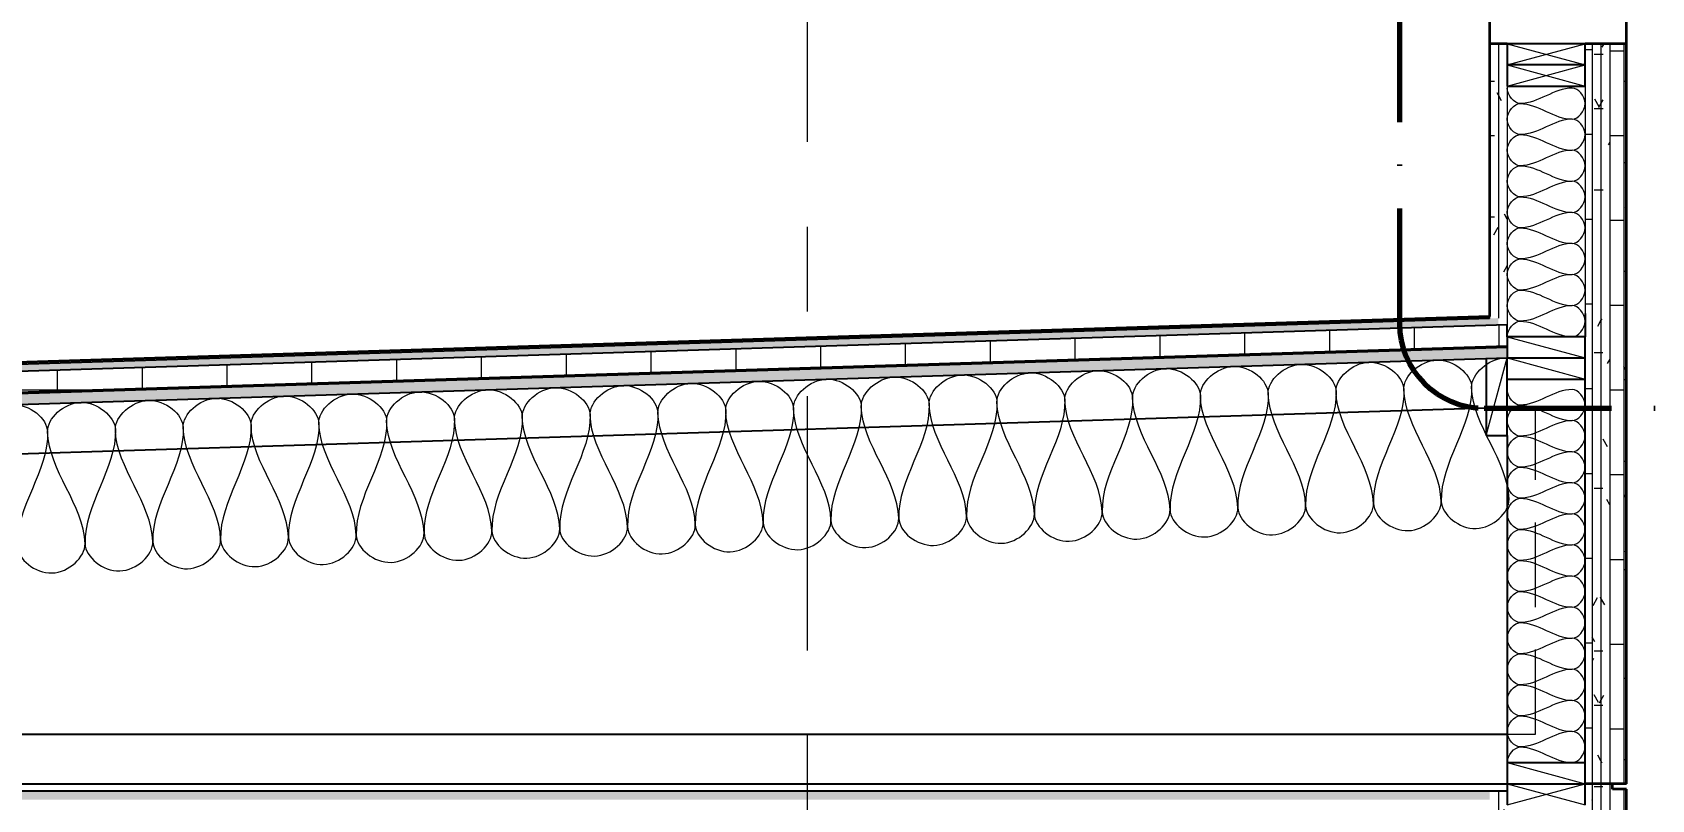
# Model space of a CAD drawing. Header units: inches. Extents: x 6 to 8416, y -388 to 6104.
# Drawn here: x 2899.1 to 3013.6, y 5967.5 to 6021.8 of the extents above; entities that cross this region are included whole.
import ezdxf

# ---------------------------------------------------------------- set-up
doc = ezdxf.new("R2010")
doc.units = ezdxf.units.IN
doc.header["$MEASUREMENT"] = 0
for name, pattern in [('Center 3_8_', [36, 18, -6, 6, -6]), ('Dash Dot 3_16_', [15, 9, -3, 0, -3]), ('Hidden 1_8_', [9, 6, -3])]:
    doc.linetypes.add(name, pattern=pattern)
for name, color, linetype, lineweight in [('A-ANNO-DIMS', 211, 'Continuous', 13), ('A-ANNO-DIMS-48', 211, 'Continuous', 13), ('A-ANNO-SYMB', 150, 'Continuous', 13), ('A-DETL', 90, 'Continuous', 13), ('A-DETL-GENF', 92, 'Continuous', 13), ('A-ROOF', 132, 'Continuous', 18), ('A-ROOF-PATT', 132, 'Continuous', 35), ('A-WALL', 113, 'Continuous', 25), ('A-WALL-PATT', 111, 'Continuous', 35), ('S-GRID', 1, 'Continuous', 13)]:
    doc.layers.add(name, color=color, linetype=linetype, lineweight=lineweight)
doc.styles.add('Open Sans_5', font='OpenSans-Regular.ttf', dxfattribs={"width": 0.88, "height": 4.5})
doc.dimstyles.new('Linear_-_3_32_', dxfattribs={"dimscale": 12, "dimtxt": 4.83561, "dimasz": 0.375, "dimexe": 0.375, "dimexo": 0.25, "dimgap": 0.125, "dimtad": 1, "dimdec": 8, "dimrnd": 0.003906, "dimzin": 3, "dimdsep": 46, "dimlunit": 4, "dimtxsty": 'Open Sans_5', "dimblk1": 'OBLIQUE', "dimblk2": 'OBLIQUE', "dimsah": 1, "dimcen": 0.09, "dimdle": 0.375, "dimadec": 3, "dimazin": 2, "dimtfac": 1, "dimtdec": 4, "dimtix": 1, "dimtmove": 0, "dimatfit": 3, "dimfxl": 1, "dimtvp": 1, "dimtfill": 1, "dimfrac": 2, "dimtolj": 1, "dimtzin": 0, "dimarcsym": 2})
pattern_1 = [(0, (2876.843, 3038.5), (7.68, 1.92), [0.6336, -5.126, 0.6336, -5.126, -30.72]), (0, (2876.843, 3038.5), (7.68, 1.92), [-11.52, 0.6336, -10.886, 0.6336, -5.126, -13.44]), (0, (2876.843, 3038.5), (7.68, 1.92), [-28.8, 0.6336, -3.206, 0.6336, -8.966]), (120, (2879.723, 3039.46), (-5.5027688, 5.6910751), [0.6336, -5.126, 0.6336, -5.126, -30.72]), (120, (2879.723, 3039.46), (-5.5027688, 5.6910751), [-11.52, 0.6336, -10.886, 0.6336, -5.126, -13.44]), (120, (2879.723, 3039.46), (-5.5027688, 5.6910751), [-28.8, 0.6336, -3.206, 0.6336, -8.966]), (240, (2880.683, 3043.3), (-2.1772312, -7.6110751), [0.6336, -5.126, 0.6336, -5.126, -30.72]), (240, (2880.683, 3043.3), (-2.1772312, -7.6110751), [-11.52, 0.6336, -10.886, 0.6336, -5.126, -13.44]), (240, (2880.683, 3043.3), (-2.1772312, -7.6110751), [-28.8, 0.6336, -3.206, 0.6336, -8.966])]
pattern_2 = [(0, (2876.84, 3038.5), (0, 60), [60, 0, 0, 0]), (284.036, (2917.643, 3050.5), (59.99915, -180.000494), [12.369, -235.017]), (284.036, (2915.243, 3050.5), (59.99915, -180.000494), [12.369, -235.017]), (284.036, (2912.843, 3050.5), (59.99915, -180.000494), [12.369, -235.017]), (284.036, (2881.643, 3062.5), (59.99915, -180.000494), [12.369, -235.017]), (284.036, (2879.243, 3062.5), (59.99915, -180.000494), [12.369, -235.017]), (284.036, (2876.843, 3062.5), (59.99915, -180.000494), [12.369, -235.017]), (284.036, (2899.643, 3074.5), (59.99915, -180.000494), [12.369, -235.017]), (284.036, (2897.243, 3074.5), (59.99915, -180.000494), [12.369, -235.017]), (284.036, (2894.843, 3074.5), (59.99915, -180.000494), [12.369, -235.017]), (284.036, (2917.643, 3086.5), (59.99915, -180.000494), [12.369, -235.017]), (284.036, (2915.243, 3086.5), (59.99915, -180.000494), [12.369, -235.017]), (284.036, (2912.843, 3086.5), (59.99915, -180.000494), [12.369, -235.017]), (284.036, (2881.643, 3098.5), (59.99915, -180.000494), [12.369, -235.017]), (284.036, (2879.243, 3098.5), (59.99915, -180.000494), [12.369, -235.017]), (284.036, (2876.843, 3098.5), (59.99915, -180.000494), [12.369, -235.017]), (0, (2876.84, 3044.5), (0, 60), [60, 0, 0, 0]), (0, (2876.84, 3050.5), (0, 60), [60, 0, 0, 0]), (0, (2876.84, 3056.5), (0, 60), [60, 0, 0, 0]), (0, (2876.84, 3062.5), (0, 60), [60, 0, 0, 0]), (0, (2876.84, 3068.5), (0, 60), [60, 0, 0, 0]), (0, (2876.84, 3074.5), (0, 60), [60, 0, 0, 0]), (0, (2876.84, 3080.5), (0, 60), [60, 0, 0, 0]), (0, (2876.84, 3086.5), (0, 60), [60, 0, 0, 0]), (0, (2876.84, 3092.5), (0, 60), [60, 0, 0, 0])]
pattern_3 = [(0, (2876.843, 3038.5), (0, 6), []), (90, (2876.843, 3038.5), (-6, 4e-16), [])]

# ---------------------------------------------------------------- blocks, each defined once
blk = doc.blocks.new('06 Nominal Cut Lumber-Top-AM - 4_ W-20177404-WALL SECTION - GARAGE')
at = {"layer": 'A-DETL-GENF', "lineweight": 25}
for p, q in [((24.44, 5972.12), (-258.07, 5972.12)), ((-258.07, 5968.62), (24.44, 5968.62))]:
    blk.add_line(p, q, dxfattribs=at)
blk = doc.blocks.new('06 Nominal Cut Lumber-Top-AM - 4_ W-20177361-WALL SECTION - GARAGE')
at = {"layer": 'A-DETL-GENF', "lineweight": 25}
blk.add_line((-258.07, 5986.43), (22.94, 5995.22), dxfattribs=at)
blk = doc.blocks.new('06 Nominal Cut Lumber-Section-AM1 - 2x6 Section-V105-WALL SECTION - GARAGE')
at = {"layer": 'A-DETL-GENF', "lineweight": 25}
for p, q in [((24.44, 5968.62), (24.44, 5967.12)), ((29.94, 5967.12), (29.94, 5968.62))]:
    blk.add_line(p, q, dxfattribs=at)
at = {"layer": 'A-DETL-GENF'}
for p, q in [((24.44, 5968.62), (29.94, 5967.12)), ((24.44, 5967.12), (29.94, 5968.62))]:
    blk.add_line(p, q, dxfattribs=at)
blk = doc.blocks.new('06 Nominal Cut Lumber-Blocking-Section-AM1 - 2x6 Blocking-16986166-WALL SECTION - GARAGE')
at = {"layer": 'A-DETL-GENF', "lineweight": 25}
for p, q in [((24.44, 5970.12), (24.44, 5968.62)), ((29.94, 5968.62), (29.94, 5970.12)), ((24.44, 5968.62), (29.94, 5968.62))]:
    blk.add_line(p, q, dxfattribs=at)
at = {"layer": 'A-DETL-GENF'}
blk.add_line((24.44, 5970.12), (29.94, 5968.62), dxfattribs=at)
blk = doc.blocks.new('06 Nominal Cut Lumber-Top-AM - 6_ W-20154921-WALL SECTION - GARAGE')
at = {"layer": 'A-DETL-GENF', "lineweight": 25}
for p, q in [((29.94, 5970.12), (29.94, 5997.26)), ((24.44, 5993.26), (24.44, 5970.12)), ((24.44, 5970.12), (29.94, 5970.12))]:
    blk.add_line(p, q, dxfattribs=at)
blk = doc.blocks.new('06 Nominal Cut Lumber-Blocking-Section-AM1 - 2x6 Blocking-V106-WALL SECTION - GARAGE')
at = {"layer": 'A-DETL-GENF'}
blk.add_line((24.44, 5998.76), (29.94, 5997.26), dxfattribs=at)
at = {"layer": 'A-DETL-GENF', "lineweight": 25}
for p, q in [((29.94, 5997.26), (29.94, 5998.76)), ((24.44, 5997.26), (29.94, 5997.26))]:
    blk.add_line(p, q, dxfattribs=at)
blk = doc.blocks.new('06 Nominal Cut Lumber-Blocking-Section-AM1 - 2x6 Blocking-V107-WALL SECTION - GARAGE')
at = {"layer": 'A-DETL-GENF', "lineweight": 25}
for p, q in [((24.44, 6000.26), (24.44, 5998.76)), ((29.94, 6000.26), (24.44, 6000.26)), ((29.94, 5998.76), (29.94, 6000.26)), ((24.44, 5998.76), (29.94, 5998.76))]:
    blk.add_line(p, q, dxfattribs=at)
at = {"layer": 'A-DETL-GENF'}
blk.add_line((24.44, 6000.26), (29.94, 5998.76), dxfattribs=at)
blk = doc.blocks.new('06 Nominal Cut Lumber-Blocking-Section-AM1 - 2x6 Blocking-V108-WALL SECTION - GARAGE')
at = {"layer": 'A-DETL-GENF'}
blk.add_line((22.94, 5993.26), (24.44, 5998.76), dxfattribs=at)
at = {"layer": 'A-DETL-GENF', "lineweight": 25}
for p, q in [((22.94, 5998.72), (22.94, 5993.26)), ((24.44, 5993.26), (24.44, 5998.76)), ((22.94, 5993.26), (24.44, 5993.26))]:
    blk.add_line(p, q, dxfattribs=at)
blk = doc.blocks.new('06 Plywood-Roof Sheathing-Section-AM - 3_4_-20177304-WALL SECTION - GARAGE')
at = {"layer": 'A-DETL-GENF'}
h = blk.add_hatch(dxfattribs=at)
h.set_pattern_fill('FP_9', color=256, style=0, pattern_type=2)
h.set_pattern_definition([(1.79, (-262.408, 5989.4), (-0.062473, 1.999024), [2, 0, 0, 0]), (1.79, (-262.408, 5989.4), (-0.062473, 1.999024), [-2, 0, 0, 0, 0]), (285.826, (-261.061, 5989.842), (2.1863683, -5.9346992), [0.412, -7.834]), (285.826, (-261.141, 5989.84), (2.1863683, -5.9346992), [0.412, -7.834]), (285.826, (-261.221, 5989.837), (2.1863683, -5.9346992), [0.412, -7.834]), (285.826, (-262.273, 5990.205), (2.1863683, -5.9346992), [0.412, -7.834]), (285.826, (-262.353, 5990.202), (2.1863683, -5.9346992), [0.412, -7.834]), (285.826, (-262.433, 5990.2), (2.1863683, -5.9346992), [0.412, -7.834]), (285.826, (-261.686, 5990.623), (2.1863683, -5.9346992), [0.412, -7.834]), (285.826, (-261.766, 5990.621), (2.1863683, -5.9346992), [0.412, -7.834]), (285.826, (-261.846, 5990.618), (2.1863683, -5.9346992), [0.412, -7.834]), (285.826, (-261.099, 5991.042), (2.1863683, -5.9346992), [0.412, -7.834]), (285.826, (-261.179, 5991.039), (2.1863683, -5.9346992), [0.412, -7.834]), (285.826, (-261.259, 5991.037), (2.1863683, -5.9346992), [0.412, -7.834]), (285.826, (-262.311, 5991.404), (2.1863683, -5.9346992), [0.412, -7.834]), (285.826, (-262.391, 5991.402), (2.1863683, -5.9346992), [0.412, -7.834]), (285.826, (-262.471, 5991.399), (2.1863683, -5.9346992), [0.412, -7.834]), (1.79, (-262.414, 5989.6), (-0.062473, 1.999024), [2, 0, 0, 0]), (1.79, (-262.414, 5989.6), (-0.062473, 1.999024), [-2, 0, 0, 0, 0]), (1.79, (-262.421, 5989.8), (-0.062473, 1.999024), [2, 0, 0, 0]), (1.79, (-262.421, 5989.8), (-0.062473, 1.999024), [-2, 0, 0, 0, 0]), (1.79, (-262.427, 5990), (-0.062473, 1.999024), [2, 0, 0, 0]), (1.79, (-262.427, 5990), (-0.062473, 1.999024), [-2, 0, 0, 0, 0]), (1.79, (-262.433, 5990.2), (-0.062473, 1.999024), [2, 0, 0, 0]), (1.79, (-262.433, 5990.2), (-0.062473, 1.999024), [-2, 0, 0, 0, 0]), (1.79, (-262.439, 5990.399), (-0.062473, 1.999024), [2, 0, 0, 0]), (1.79, (-262.439, 5990.399), (-0.062473, 1.999024), [-2, 0, 0, 0, 0]), (1.79, (-262.446, 5990.599), (-0.062473, 1.999024), [2, 0, 0, 0]), (1.79, (-262.446, 5990.599), (-0.062473, 1.999024), [-2, 0, 0, 0, 0]), (1.79, (-262.452, 5990.799), (-0.062473, 1.999024), [2, 0, 0, 0]), (1.79, (-262.452, 5990.799), (-0.062473, 1.999024), [-2, 0, 0, 0, 0]), (1.79, (-262.458, 5990.999), (-0.062473, 1.999024), [2, 0, 0, 0]), (1.79, (-262.458, 5990.999), (-0.062473, 1.999024), [-2, 0, 0, 0, 0]), (1.79, (-262.464, 5991.199), (-0.062473, 1.999024), [2, 0, 0, 0]), (1.79, (-262.464, 5991.199), (-0.062473, 1.999024), [-2, 0, 0, 0, 0])])
h.paths.add_polyline_path([(-258.07, 5989.94), (24.44, 5998.76), (24.42, 5999.51), (-258.07, 5990.69)])
at = {"layer": 'A-DETL-GENF', "lineweight": 25}
for p, q in [((24.42, 5999.51), (-258.07, 5990.69)), ((24.42, 5999.51), (24.44, 5998.76)), ((-258.07, 5989.94), (24.44, 5998.76))]:
    blk.add_line(p, q, dxfattribs=at)
blk = doc.blocks.new('06 Nominal Cut Lumber-Section-AM1 - 2x6 Section-V109-WALL SECTION - GARAGE')
at = {"layer": 'A-DETL-GENF', "lineweight": 25}
for p, q in [((24.44, 6021), (24.44, 6019.5)), ((29.94, 6021), (24.44, 6021)), ((29.94, 6019.5), (29.94, 6021))]:
    blk.add_line(p, q, dxfattribs=at)
at = {"layer": 'A-DETL-GENF'}
for p, q in [((24.44, 6021), (29.94, 6019.5)), ((24.44, 6019.5), (29.94, 6021))]:
    blk.add_line(p, q, dxfattribs=at)
blk = doc.blocks.new('06 Nominal Cut Lumber-Section-AM1 - 2x6 Section-V96-WALL SECTION - GARAGE')
at = {"layer": 'A-DETL-GENF', "lineweight": 25}
for p, q in [((24.44, 5477.37), (24.44, 5475.87)), ((29.94, 5477.37), (24.44, 5477.37)), ((29.94, 5475.87), (29.94, 5477.37)), ((24.44, 5475.87), (29.94, 5475.87))]:
    blk.add_line(p, q, dxfattribs=at)
at = {"layer": 'A-DETL-GENF'}
for p, q in [((24.44, 5477.37), (29.94, 5475.87)), ((24.44, 5475.87), (29.94, 5477.37))]:
    blk.add_line(p, q, dxfattribs=at)
blk = doc.blocks.new('DIMBLOCK19-WALL SECTION - GARAGE')
at = {"layer": 'A-ANNO-DIMS-48'}
for p, q in [((3071.73, 6025.5), (3071.73, 5992.5)), ((3071.73, 6021), (3014.85, 6021)), ((3071.73, 6021), (3076.23, 6021)), ((3071.73, 5997), (3065.22, 5997)), ((3071.73, 5997), (3076.23, 5997))]:
    blk.add_line(p, q, dxfattribs=at)
at = {"layer": 'A-ANNO-DIMS-48', "lineweight": 50}
for p, q in [((3071.73, 6021), (3069.48, 6023.25)), ((3071.73, 6021), (3073.98, 6018.75)), ((3071.73, 5997), (3069.48, 5999.25)), ((3071.73, 5997), (3073.98, 5994.75))]:
    blk.add_line(p, q, dxfattribs=at)
at = {"layer": 'A-ANNO-DIMS-48', "color": 0, "insert": (3064.18, 6001.96), "char_height": 4.5, "width": 16.8901, "attachment_point": 1, "rotation": 90, "line_spacing_factor": 1.151336, "style": 'Open Sans_5', "bg_fill": 3, "box_fill_scale": 1.25, "bg_fill_color": 256, "bg_fill_true_color": 13158600, "bg_fill_transparency": 0}
blk.add_mtext('2\' - 0"', dxfattribs=at)
blk = doc.blocks.new('_Oblique')
at = {"color": 0, "linetype": 'ByBlock', "lineweight": -2}
blk.add_line((-0.5, -0.5), (0.5, 0.5), dxfattribs=at)

msp = doc.modelspace()

# ---------------------------------------------------------------- hatches: boundary and pattern name
at = {"layer": 'A-ROOF-PATT'}
msp.add_hatch(color=256, dxfattribs=at).paths.add_polyline_path([(2720.90221903, 5992.77104835), (3002.16421903, 6001.56048585), (3002.16421903, 6001.68554687), (2720.90221903, 5992.89182059)])
at = {"layer": 'A-ROOF-PATT', "lineweight": 13}
h = msp.add_hatch(dxfattribs=at)
h.set_pattern_fill('FP_39', color=256, style=0, pattern_type=2)
h.set_pattern_definition(pattern_1)
h.paths.add_polyline_path([(2720.90221903, 5992.27080427), (3002.78921903, 6001.07977302), (3002.78921903, 6001.5800171), (2720.90221903, 5992.77104835), (2720.90221903, 5992.28795943)])
h = msp.add_hatch(dxfattribs=at)
h.set_pattern_fill('FP_36', color=256, style=0, pattern_type=2)
h.set_pattern_definition(pattern_3)
h.paths.add_polyline_path([(2720.90221903, 5990.77007203), (3003.41421903, 5999.59857203), (3003.41421903, 6001.09930427), (2720.90221903, 5992.27080427), (2720.90221903, 5990.82142728)])
h = msp.add_hatch(dxfattribs=at)
h.set_pattern_fill('FP_37', color=256, style=0, pattern_type=2)
h.set_pattern_definition(pattern_2)
h.paths.add_polyline_path([(3003.41421903, 5998.76416051), (3003.41421903, 5999.47351101), (3003.39207345, 5999.47281896), (3003.41061121, 5998.87961079)])
h = msp.add_hatch(dxfattribs=at)
h.set_pattern_fill('FP_39', color=256, style=0, pattern_type=2)
h.set_pattern_definition(pattern_1)
h.paths.add_polyline_path([(2964.04621903, 5967.5), (3002.16421903, 5967.5), (3002.16421903, 5968.125), (2720.90221903, 5968.125), (2720.90221903, 5967.5), (2882.99821903, 5967.5)])
at = {"layer": 'A-WALL-PATT', "lineweight": 13}
h = msp.add_hatch(dxfattribs=at)
h.set_pattern_fill('FP_39', color=256, style=0, pattern_type=2)
h.set_pattern_definition(pattern_1)
h.paths.add_polyline_path([(3002.16421903, 6001.56048585), (3002.78921903, 6001.5800171), (3002.78921903, 6021), (3002.16421903, 6021), (3002.16421903, 6001.68554687)])
h = msp.add_hatch(dxfattribs=at)
h.set_pattern_fill('FP_39', color=256, style=0, pattern_type=2)
h.set_pattern_definition(pattern_1)
h.paths.add_polyline_path([(3002.78921903, 6001.07977302), (3003.41421903, 6001.09930427), (3003.41421903, 6021), (3002.78921903, 6021), (3002.78921903, 6001.5800171)])
h = msp.add_hatch(dxfattribs=at)
h.set_pattern_fill('FP_37', color=256, style=0, pattern_type=2)
h.set_pattern_definition(pattern_2)
h.paths.add_polyline_path([(3009.41421903, 5968.625), (3009.41421903, 6021), (3008.91421903, 6021), (3008.91421903, 5968.625)])
h = msp.add_hatch(dxfattribs=at)
h.set_pattern_fill('FP_39', color=256, style=0, pattern_type=2)
h.set_pattern_definition(pattern_1)
h.paths.add_polyline_path([(3009.41421903, 5968.625), (3010.03921903, 5968.625), (3010.03921903, 6021), (3009.41421903, 6021), (3009.41421903, 5978.867)])
h = msp.add_hatch(dxfattribs=at)
h.set_pattern_fill('FP_39', color=256, style=0, pattern_type=2)
h.set_pattern_definition(pattern_1)
h.paths.add_polyline_path([(3010.03921903, 5968.625), (3010.66421903, 5968.625), (3010.66421903, 6021), (3010.03921903, 6021), (3010.03921903, 5978.867)])
h = msp.add_hatch(dxfattribs=at)
h.set_pattern_fill('FP_36', color=256, style=0, pattern_type=2)
h.set_pattern_definition(pattern_3)
h.paths.add_polyline_path([(3011.66421903, 5968.625), (3011.66421903, 6021), (3010.66421903, 6021), (3010.66421903, 5968.625)])
h = msp.add_hatch(dxfattribs=at)
h.set_pattern_fill('FP_39', color=256, style=0, pattern_type=2)
h.set_pattern_definition(pattern_1)
h.paths.add_polyline_path([(3011.66421903, 5968.625), (3011.85171903, 5968.625), (3011.85171903, 6021), (3011.66421903, 6021), (3011.66421903, 5978.867)])
h = msp.add_hatch(dxfattribs=at)
h.set_pattern_fill('FP_37', color=256, style=0, pattern_type=2)
h.set_pattern_definition(pattern_2)
h.paths.add_polyline_path([(3008.91421903, 5859.5), (3009.41421903, 5859.5), (3009.41421903, 5968.625), (3008.91421903, 5968.625), (3008.91421903, 5861)])
h = msp.add_hatch(dxfattribs=at)
h.set_pattern_fill('FP_39', color=256, style=0, pattern_type=2)
h.set_pattern_definition(pattern_1)
h.paths.add_polyline_path([(3009.41421903, 5859.5), (3010.03921903, 5859.5), (3010.03921903, 5968.625), (3009.41421903, 5968.625), (3009.41421903, 5905.7885)])
h = msp.add_hatch(dxfattribs=at)
h.set_pattern_fill('FP_39', color=256, style=0, pattern_type=2)
h.set_pattern_definition(pattern_1)
h.paths.add_polyline_path([(3010.03921903, 5859.5), (3010.66421903, 5859.5), (3010.66421903, 5968.625), (3010.03921903, 5968.625), (3010.03921903, 5905.7885)])
h = msp.add_hatch(dxfattribs=at)
h.set_pattern_fill('FP_36', color=256, style=0, pattern_type=2)
h.set_pattern_definition(pattern_3)
h.paths.add_polyline_path([(3010.66421903, 5859.5), (3010.85171903, 5859.5), (3010.85171903, 5860.25), (3011.66421903, 5860.25), (3011.66421903, 5968.25), (3010.85171903, 5968.25), (3010.85171903, 5968.625), (3010.66421903, 5968.625), (3010.66421903, 5905.7885)])
h = msp.add_hatch(dxfattribs=at)
h.set_pattern_fill('FP_39', color=256, style=0, pattern_type=2)
h.set_pattern_definition(pattern_1)
h.paths.add_polyline_path([(3002.16421903, 5859.5), (3002.78921903, 5859.5), (3002.78921903, 5968.125), (3002.16421903, 5968.125), (3002.16421903, 5905.7885)])
h = msp.add_hatch(dxfattribs=at)
h.set_pattern_fill('FP_39', color=256, style=0, pattern_type=2)
h.set_pattern_definition(pattern_1)
h.paths.add_polyline_path([(3003.41421903, 5859.5), (3003.41421903, 5968.125), (3002.78921903, 5968.125), (3002.78921903, 5859.5)])
h = msp.add_hatch(dxfattribs=at)
h.set_pattern_fill('FP_39', color=256, style=0, pattern_type=2)
h.set_pattern_definition(pattern_1)
h.paths.add_polyline_path([(3011.85171903, 5860.25), (3011.85171903, 5968.25), (3011.66421903, 5968.25), (3011.66421903, 5860.25)])

# ---------------------------------------------------------------- linework, layer by layer
at = {"layer": 'A-ANNO-SYMB', "linetype": 'Dash Dot 3_16_', "lineweight": 70}
for p, q in [((2995.77678615, 6024.44665409), (2995.77678615, 6001.20662476)), ((3001.77678615, 5995.20662476), (3015.6132922, 5995.20662476))]:
    msp.add_line(p, q, dxfattribs=at)
msp.add_arc((3001.77678615, 6001.20662476), 6, 180, 270, dxfattribs=at)
at = {"layer": 'A-DETL', "linetype": 'Hidden 1_8_'}
for p, q in [((3001.79876551, 5995.21196902), (3005.41421903, 5995.32495195)), ((3005.41421903, 5972.125), (3005.41421903, 5995.32495195)), ((3003.41421903, 5972.125), (3005.41421903, 5972.125))]:
    msp.add_line(p, q, dxfattribs=at)
at = {"layer": 'A-DETL'}
for points in [[(3004.3308857, 6016.76416051), (3003.89876488, 6016.76416051), (3003.41421903, 6017.34561554), (3003.41421903, 6017.86416051)], [(3007.99755236, 6017.86416051), (3006.73771453, 6017.86416051), (3005.59072353, 6016.76416051), (3004.3308857, 6016.76416051)], [(3007.99755236, 6015.66416051), (3008.42967317, 6015.66416051), (3009.39876488, 6016.76416051), (3008.42967317, 6017.86416051), (3007.99755236, 6017.86416051)], [(3004.3308857, 6014.56416051), (3003.89876488, 6014.56416051), (3002.92967317, 6015.66416051), (3003.89876488, 6016.76416051), (3004.3308857, 6016.76416051)], [(3004.3308857, 6016.76416051), (3005.59072353, 6016.76416051), (3006.73771453, 6015.66416051), (3007.99755236, 6015.66416051)], [(3007.99755236, 6015.66416051), (3006.73771453, 6015.66416051), (3005.59072353, 6014.56416051), (3004.3308857, 6014.56416051)], [(3007.99755236, 6013.46416051), (3008.42967317, 6013.46416051), (3009.39876488, 6014.56416051), (3008.42967317, 6015.66416051), (3007.99755236, 6015.66416051)], [(3004.3308857, 6012.36416051), (3003.89876488, 6012.36416051), (3002.92967317, 6013.46416051), (3003.89876488, 6014.56416051), (3004.3308857, 6014.56416051)], [(3004.3308857, 6014.56416051), (3005.59072353, 6014.56416051), (3006.73771453, 6013.46416051), (3007.99755236, 6013.46416051)], [(3007.99755236, 6013.46416051), (3006.73771453, 6013.46416051), (3005.59072353, 6012.36416051), (3004.3308857, 6012.36416051)], [(3007.99755236, 6011.26416051), (3008.42967317, 6011.26416051), (3009.39876488, 6012.36416051), (3008.42967317, 6013.46416051), (3007.99755236, 6013.46416051)], [(3004.3308857, 6010.16416051), (3003.89876488, 6010.16416051), (3002.92967317, 6011.26416051), (3003.89876488, 6012.36416051), (3004.3308857, 6012.36416051)], [(3004.3308857, 6012.36416051), (3005.59072353, 6012.36416051), (3006.73771453, 6011.26416051), (3007.99755236, 6011.26416051)], [(3007.99755236, 6011.26416051), (3006.73771453, 6011.26416051), (3005.59072353, 6010.16416051), (3004.3308857, 6010.16416051)], [(3007.99755236, 6009.06416051), (3008.42967317, 6009.06416051), (3009.39876488, 6010.16416051), (3008.42967317, 6011.26416051), (3007.99755236, 6011.26416051)], [(3004.3308857, 6007.96416051), (3003.89876488, 6007.96416051), (3002.92967317, 6009.06416051), (3003.89876488, 6010.16416051), (3004.3308857, 6010.16416051)], [(3004.3308857, 6010.16416051), (3005.59072353, 6010.16416051), (3006.73771453, 6009.06416051), (3007.99755236, 6009.06416051)], [(3007.99755236, 6009.06416051), (3006.73771453, 6009.06416051), (3005.59072353, 6007.96416051), (3004.3308857, 6007.96416051)], [(3007.99755236, 6006.86416051), (3008.42967317, 6006.86416051), (3009.39876488, 6007.96416051), (3008.42967317, 6009.06416051), (3007.99755236, 6009.06416051)], [(3004.3308857, 6005.76416051), (3003.89876488, 6005.76416051), (3002.92967317, 6006.86416051), (3003.89876488, 6007.96416051), (3004.3308857, 6007.96416051)], [(3004.3308857, 6007.96416051), (3005.59072353, 6007.96416051), (3006.73771453, 6006.86416051), (3007.99755236, 6006.86416051)], [(3007.99755236, 6006.86416051), (3006.73771453, 6006.86416051), (3005.59072353, 6005.76416051), (3004.3308857, 6005.76416051)], [(3007.99755236, 6004.66416051), (3008.42967317, 6004.66416051), (3009.39876488, 6005.76416051), (3008.42967317, 6006.86416051), (3007.99755236, 6006.86416051)], [(3004.3308857, 6003.56416051), (3003.89876488, 6003.56416051), (3002.92967317, 6004.66416051), (3003.89876488, 6005.76416051), (3004.3308857, 6005.76416051)], [(3004.3308857, 6005.76416051), (3005.59072353, 6005.76416051), (3006.73771453, 6004.66416051), (3007.99755236, 6004.66416051)], [(3007.99755236, 6004.66416051), (3006.73771453, 6004.66416051), (3005.59072353, 6003.56416051), (3004.3308857, 6003.56416051)], [(3007.99755236, 6002.46416051), (3008.42967317, 6002.46416051), (3009.39876488, 6003.56416051), (3008.42967317, 6004.66416051), (3007.99755236, 6004.66416051)], [(3004.3308857, 6001.36416051), (3003.89876488, 6001.36416051), (3002.92967317, 6002.46416051), (3003.89876488, 6003.56416051), (3004.3308857, 6003.56416051)], [(3004.3308857, 6003.56416051), (3005.59072353, 6003.56416051), (3006.73771453, 6002.46416051), (3007.99755236, 6002.46416051)], [(3007.99755236, 6002.46416051), (3006.73771453, 6002.46416051), (3005.59072353, 6001.36416051), (3004.3308857, 6001.36416051)], [(3007.99755236, 6000.26416051), (3008.42967317, 6000.26416051), (3009.39876488, 6001.36416051), (3008.42967317, 6002.46416051), (3007.99755236, 6002.46416051)], [(3003.41421903, 6000.26416051), (3003.41421903, 6000.78270549), (3003.89876488, 6001.36416051), (3004.3308857, 6001.36416051)], [(3004.3308857, 6001.36416051), (3005.59072353, 6001.36416051), (3006.73771453, 6000.26416051), (3007.99755236, 6000.26416051)], [(2986.49747714, 5996.23453601), (2986.46802873, 5997.17688503), (2988.80081552, 5999.36519869), (2991.2656867, 5997.32681184), (2991.29513511, 5996.38446282)], [(2991.29513511, 5996.38446282), (2991.2656867, 5997.32681184), (2993.59847349, 5999.5151255), (2996.06334466, 5997.47673865), (2996.09279307, 5996.53438963)], [(2996.09279307, 5996.53438963), (2996.06334466, 5997.47673865), (2998.39613145, 5999.66505232), (3000.86100263, 5997.62666546), (3000.89045104, 5996.68431644)], [(3000.89045104, 5996.68431644), (3000.86100263, 5997.62666546), (3002.09599169, 5998.72296591), (3003.22681051, 5998.758304)], [(2948.11621342, 5995.03512151), (2948.08676501, 5995.97747054), (2950.4195518, 5998.1657842), (2952.88442298, 5996.12739735), (2952.91387138, 5995.18504833)], [(2952.91387138, 5995.18504833), (2952.88442298, 5996.12739735), (2955.21720976, 5998.31571101), (2957.68208094, 5996.27732416), (2957.71152935, 5995.33497514)], [(2957.71152935, 5995.33497514), (2957.68208094, 5996.27732416), (2960.01486773, 5998.46563782), (2962.47973891, 5996.42725097), (2962.50918731, 5995.48490195)], [(2962.50918731, 5995.48490195), (2962.47973891, 5996.42725097), (2964.81252569, 5998.61556464), (2967.27739687, 5996.57717778), (2967.30684528, 5995.63482876)], [(2967.30684528, 5995.63482876), (2967.27739687, 5996.57717778), (2969.61018366, 5998.76549145), (2972.07505484, 5996.72710459), (2972.10450325, 5995.78475557)], [(2972.10450325, 5995.78475557), (2972.07505484, 5996.72710459), (2974.40784163, 5998.91541826), (2976.8727128, 5996.87703141), (2976.90216121, 5995.93468238)], [(2976.90216121, 5995.93468238), (2976.8727128, 5996.87703141), (2979.20549959, 5999.06534507), (2981.67037077, 5997.02695822), (2981.69981918, 5996.08460919)], [(2981.69981918, 5996.08460919), (2981.67037077, 5997.02695822), (2984.00315756, 5999.21527188), (2986.46802873, 5997.17688503), (2986.49747714, 5996.23453601)], [(2914.53260766, 5993.98563383), (2914.50315926, 5994.92798286), (2916.83594604, 5997.11629652), (2919.30081722, 5995.07790967), (2919.33026563, 5994.13556065)], [(2919.33026563, 5994.13556065), (2919.30081722, 5995.07790967), (2921.63360401, 5997.26622333), (2924.09847519, 5995.22783648), (2924.12792359, 5994.28548746)], [(2924.12792359, 5994.28548746), (2924.09847519, 5995.22783648), (2926.43126197, 5997.41615014), (2928.89613315, 5995.37776329), (2928.92558156, 5994.43541427)], [(2928.92558156, 5994.43541427), (2928.89613315, 5995.37776329), (2931.22891994, 5997.56607696), (2933.69379112, 5995.5276901), (2933.72323952, 5994.58534108)], [(2933.72323952, 5994.58534108), (2933.69379112, 5995.5276901), (2936.0265779, 5997.71600377), (2938.49144908, 5995.67761691), (2938.52089749, 5994.73526789)], [(2938.52089749, 5994.73526789), (2938.49144908, 5995.67761691), (2940.82423587, 5997.86593058), (2943.28910705, 5995.82754373), (2943.31855545, 5994.8851947)], [(2943.31855545, 5994.8851947), (2943.28910705, 5995.82754373), (2945.62189383, 5998.01585739), (2948.08676501, 5995.97747054), (2948.11621342, 5995.03512151)], [(2981.69981918, 5996.08460919), (2981.7856753, 5993.33721328), (2979.46501209, 5990.76094509), (2979.55086821, 5988.01354918)], [(2984.34852618, 5988.16347599), (2984.26267005, 5990.9108719), (2981.7856753, 5993.33721328), (2981.69981918, 5996.08460919)], [(2986.49747714, 5996.23453601), (2986.58333326, 5993.4871401), (2984.26267005, 5990.9108719), (2984.34852618, 5988.16347599)], [(2989.14618414, 5988.3134028), (2989.06032802, 5991.06079871), (2986.58333326, 5993.4871401), (2986.49747714, 5996.23453601)], [(2991.29513511, 5996.38446282), (2991.38099123, 5993.63706691), (2989.06032802, 5991.06079871), (2989.14618414, 5988.3134028)], [(2993.94384211, 5988.46332961), (2993.85798599, 5991.21072552), (2991.38099123, 5993.63706691), (2991.29513511, 5996.38446282)], [(2996.09279307, 5996.53438963), (2996.17864919, 5993.78699372), (2993.85798599, 5991.21072552), (2993.94384211, 5988.46332961)], [(2998.74150007, 5988.61325643), (2998.65564395, 5991.36065233), (2996.17864919, 5993.78699372), (2996.09279307, 5996.53438963)], [(3000.89045104, 5996.68431644), (3000.97630716, 5993.93692053), (2998.65564395, 5991.36065233), (2998.74150007, 5988.61325643)], [(3003.53915804, 5988.76318324), (3003.45330192, 5991.51057915), (3000.97630716, 5993.93692053), (3000.89045104, 5996.68431644)], [(3004.3308857, 5995.425), (3003.89876488, 5995.425), (3003.41421903, 5996.00645503), (3003.41421903, 5996.525)], [(3007.99755236, 5996.525), (3006.73771453, 5996.525), (3005.59072353, 5995.425), (3004.3308857, 5995.425)], [(3007.99755236, 5994.325), (3008.42967317, 5994.325), (3009.39876488, 5995.425), (3008.42967317, 5996.525), (3007.99755236, 5996.525)], [(2895.3419758, 5993.38592659), (2895.31252739, 5994.32827561), (2897.64531418, 5996.51658928), (2900.11018536, 5994.47820242), (2900.13963377, 5993.5358534)], [(2900.13963377, 5993.5358534), (2900.11018536, 5994.47820242), (2902.44297215, 5996.66651609), (2904.90784333, 5994.62812923), (2904.93729173, 5993.68578021)], [(2904.93729173, 5993.68578021), (2904.90784333, 5994.62812923), (2907.24063011, 5996.8164429), (2909.70550129, 5994.77805605), (2909.7349497, 5993.83570702)], [(2909.7349497, 5993.83570702), (2909.70550129, 5994.77805605), (2912.03828808, 5996.96636971), (2914.50315926, 5994.92798286), (2914.53260766, 5993.98563383)], [(2943.31855545, 5994.8851947), (2943.40441158, 5992.13779879), (2941.08374837, 5989.5615306), (2941.16960449, 5986.81413469)], [(2945.96726246, 5986.9640615), (2945.88140633, 5989.71145741), (2943.40441158, 5992.13779879), (2943.31855545, 5994.8851947)], [(2948.11621342, 5995.03512151), (2948.20206954, 5992.28772561), (2945.88140633, 5989.71145741), (2945.96726246, 5986.9640615)], [(2950.76492042, 5987.11398831), (2950.6790643, 5989.86138422), (2948.20206954, 5992.28772561), (2948.11621342, 5995.03512151)], [(2952.91387138, 5995.18504833), (2952.99972751, 5992.43765242), (2950.6790643, 5989.86138422), (2950.76492042, 5987.11398831)], [(2955.56257839, 5987.26391512), (2955.47672226, 5990.01131103), (2952.99972751, 5992.43765242), (2952.91387138, 5995.18504833)], [(2957.71152935, 5995.33497514), (2957.79738547, 5992.58757923), (2955.47672226, 5990.01131103), (2955.56257839, 5987.26391512)], [(2960.36023635, 5987.41384193), (2960.27438023, 5990.16123784), (2957.79738547, 5992.58757923), (2957.71152935, 5995.33497514)], [(2962.50918731, 5995.48490195), (2962.59504344, 5992.73750604), (2960.27438023, 5990.16123784), (2960.36023635, 5987.41384193)], [(2965.15789432, 5987.56376875), (2965.07203819, 5990.31116465), (2962.59504344, 5992.73750604), (2962.50918731, 5995.48490195)], [(2967.30684528, 5995.63482876), (2967.3927014, 5992.88743285), (2965.07203819, 5990.31116465), (2965.15789432, 5987.56376875)], [(2969.95555228, 5987.71369556), (2969.86969616, 5990.46109147), (2967.3927014, 5992.88743285), (2967.30684528, 5995.63482876)], [(2972.10450325, 5995.78475557), (2972.19035937, 5993.03735966), (2969.86969616, 5990.46109147), (2969.95555228, 5987.71369556)], [(2974.75321025, 5987.86362237), (2974.66735412, 5990.61101828), (2972.19035937, 5993.03735966), (2972.10450325, 5995.78475557)], [(2976.90216121, 5995.93468238), (2976.98801733, 5993.18728647), (2974.66735412, 5990.61101828), (2974.75321025, 5987.86362237)], [(2979.55086821, 5988.01354918), (2979.46501209, 5990.76094509), (2976.98801733, 5993.18728647), (2976.90216121, 5995.93468238)], [(3004.3308857, 5993.225), (3003.89876488, 5993.225), (3002.92967317, 5994.325), (3003.89876488, 5995.425), (3004.3308857, 5995.425)], [(3004.3308857, 5995.425), (3005.59072353, 5995.425), (3006.73771453, 5994.325), (3007.99755236, 5994.325)], [(2909.7349497, 5993.83570702), (2909.82080582, 5991.08831111), (2907.50014261, 5988.51204292), (2907.58599873, 5985.76464701)], [(2912.3836567, 5985.91457382), (2912.29780058, 5988.66196973), (2909.82080582, 5991.08831111), (2909.7349497, 5993.83570702)], [(2914.53260766, 5993.98563383), (2914.61846378, 5991.23823793), (2912.29780058, 5988.66196973), (2912.3836567, 5985.91457382)], [(2917.18131466, 5986.06450063), (2917.09545854, 5988.81189654), (2914.61846378, 5991.23823793), (2914.53260766, 5993.98563383)], [(2919.33026563, 5994.13556065), (2919.41612175, 5991.38816474), (2917.09545854, 5988.81189654), (2917.18131466, 5986.06450063)], [(2921.97897263, 5986.21442744), (2921.89311651, 5988.96182335), (2919.41612175, 5991.38816474), (2919.33026563, 5994.13556065)], [(2924.12792359, 5994.28548746), (2924.21377972, 5991.53809155), (2921.89311651, 5988.96182335), (2921.97897263, 5986.21442744)], [(2926.77663059, 5986.36435425), (2926.69077447, 5989.11175016), (2924.21377972, 5991.53809155), (2924.12792359, 5994.28548746)], [(2928.92558156, 5994.43541427), (2929.01143768, 5991.68801836), (2926.69077447, 5989.11175016), (2926.77663059, 5986.36435425)], [(2931.57428856, 5986.51428107), (2931.48843244, 5989.26167697), (2929.01143768, 5991.68801836), (2928.92558156, 5994.43541427)], [(2933.72323952, 5994.58534108), (2933.80909565, 5991.83794517), (2931.48843244, 5989.26167697), (2931.57428856, 5986.51428107)], [(2936.37194652, 5986.66420788), (2936.2860904, 5989.41160379), (2933.80909565, 5991.83794517), (2933.72323952, 5994.58534108)], [(2938.52089749, 5994.73526789), (2938.60675361, 5991.98787198), (2936.2860904, 5989.41160379), (2936.37194652, 5986.66420788)], [(2941.16960449, 5986.81413469), (2941.08374837, 5989.5615306), (2938.60675361, 5991.98787198), (2938.52089749, 5994.73526789)], [(3007.99755236, 5994.325), (3006.73771453, 5994.325), (3005.59072353, 5993.225), (3004.3308857, 5993.225)], [(3007.99755236, 5992.125), (3008.42967317, 5992.125), (3009.39876488, 5993.225), (3008.42967317, 5994.325), (3007.99755236, 5994.325)], [(2900.13963377, 5993.5358534), (2900.22548989, 5990.78845749), (2897.90482668, 5988.21218929), (2897.9906828, 5985.46479339)], [(2902.78834077, 5985.6147202), (2902.70248465, 5988.36211611), (2900.22548989, 5990.78845749), (2900.13963377, 5993.5358534)], [(2904.93729173, 5993.68578021), (2905.02314785, 5990.9383843), (2902.70248465, 5988.36211611), (2902.78834077, 5985.6147202)], [(2907.58599873, 5985.76464701), (2907.50014261, 5988.51204292), (2905.02314785, 5990.9383843), (2904.93729173, 5993.68578021)], [(3004.3308857, 5991.025), (3003.89876488, 5991.025), (3002.92967317, 5992.125), (3003.89876488, 5993.225), (3004.3308857, 5993.225)], [(3004.3308857, 5993.225), (3005.59072353, 5993.225), (3006.73771453, 5992.125), (3007.99755236, 5992.125)], [(3007.99755236, 5992.125), (3006.73771453, 5992.125), (3005.59072353, 5991.025), (3004.3308857, 5991.025)], [(3007.99755236, 5989.925), (3008.42967317, 5989.925), (3009.39876488, 5991.025), (3008.42967317, 5992.125), (3007.99755236, 5992.125)], [(3004.3308857, 5988.825), (3003.89876488, 5988.825), (3002.92967317, 5989.925), (3003.89876488, 5991.025), (3004.3308857, 5991.025)], [(3004.3308857, 5991.025), (3005.59072353, 5991.025), (3006.73771453, 5989.925), (3007.99755236, 5989.925)], [(3007.99755236, 5989.925), (3006.73771453, 5989.925), (3005.59072353, 5988.825), (3004.3308857, 5988.825)], [(3007.99755236, 5987.725), (3008.42967317, 5987.725), (3009.39876488, 5988.825), (3008.42967317, 5989.925), (3007.99755236, 5989.925)], [(2974.75321025, 5987.86362237), (2974.78265865, 5986.92127335), (2977.24752983, 5984.88288649), (2979.58031662, 5987.07120016), (2979.55086821, 5988.01354918)], [(2979.55086821, 5988.01354918), (2979.58031662, 5987.07120016), (2982.0451878, 5985.0328133), (2984.37797458, 5987.22112697), (2984.34852618, 5988.16347599)], [(2984.34852618, 5988.16347599), (2984.37797458, 5987.22112697), (2986.84284576, 5985.18274011), (2989.17563255, 5987.37105378), (2989.14618414, 5988.3134028)], [(2989.14618414, 5988.3134028), (2989.17563255, 5987.37105378), (2991.64050373, 5985.33266693), (2993.97329051, 5987.52098059), (2993.94384211, 5988.46332961)], [(2993.94384211, 5988.46332961), (2993.97329051, 5987.52098059), (2996.43816169, 5985.48259374), (2998.77094848, 5987.6709074), (2998.74150007, 5988.61325643)], [(2998.74150007, 5988.61325643), (2998.77094848, 5987.6709074), (3001.23581966, 5985.63252055), (3003.56860644, 5987.82083421), (3003.53915804, 5988.76318324)], [(3004.3308857, 5986.625), (3003.89876488, 5986.625), (3002.92967317, 5987.725), (3003.89876488, 5988.825), (3004.3308857, 5988.825)], [(3004.3308857, 5988.825), (3005.59072353, 5988.825), (3006.73771453, 5987.725), (3007.99755236, 5987.725)], [(2941.16960449, 5986.81413469), (2941.1990529, 5985.87178567), (2943.66392408, 5983.83339881), (2945.99671086, 5986.02171248), (2945.96726246, 5986.9640615)], [(2945.96726246, 5986.9640615), (2945.99671086, 5986.02171248), (2948.46158204, 5983.98332562), (2950.79436883, 5986.17163929), (2950.76492042, 5987.11398831)], [(2950.76492042, 5987.11398831), (2950.79436883, 5986.17163929), (2953.25924001, 5984.13325244), (2955.59202679, 5986.3215661), (2955.56257839, 5987.26391512)], [(2955.56257839, 5987.26391512), (2955.59202679, 5986.3215661), (2958.05689797, 5984.28317925), (2960.38968476, 5986.47149291), (2960.36023635, 5987.41384193)], [(2960.36023635, 5987.41384193), (2960.38968476, 5986.47149291), (2962.85455594, 5984.43310606), (2965.18734272, 5986.62141972), (2965.15789432, 5987.56376875)], [(2965.15789432, 5987.56376875), (2965.18734272, 5986.62141972), (2967.6522139, 5984.58303287), (2969.98500069, 5986.77134653), (2969.95555228, 5987.71369556)], [(2969.95555228, 5987.71369556), (2969.98500069, 5986.77134653), (2972.44987187, 5984.73295968), (2974.78265865, 5986.92127335), (2974.75321025, 5987.86362237)], [(3007.99755236, 5987.725), (3006.73771453, 5987.725), (3005.59072353, 5986.625), (3004.3308857, 5986.625)], [(3007.99755236, 5985.525), (3008.42967317, 5985.525), (3009.39876488, 5986.625), (3008.42967317, 5987.725), (3007.99755236, 5987.725)], [(2902.78834077, 5985.6147202), (2902.81778918, 5984.67237117), (2905.28266035, 5982.63398432), (2907.61544714, 5984.82229799), (2907.58599873, 5985.76464701)], [(2907.58599873, 5985.76464701), (2907.61544714, 5984.82229799), (2910.08031832, 5982.78391113), (2912.41310511, 5984.9722248), (2912.3836567, 5985.91457382)], [(2912.3836567, 5985.91457382), (2912.41310511, 5984.9722248), (2914.87797628, 5982.93383794), (2917.21076307, 5985.12215161), (2917.18131466, 5986.06450063)], [(2917.18131466, 5986.06450063), (2917.21076307, 5985.12215161), (2919.67563425, 5983.08376476), (2922.00842104, 5985.27207842), (2921.97897263, 5986.21442744)], [(2921.97897263, 5986.21442744), (2922.00842104, 5985.27207842), (2924.47329221, 5983.23369157), (2926.806079, 5985.42200523), (2926.77663059, 5986.36435425)], [(2926.77663059, 5986.36435425), (2926.806079, 5985.42200523), (2929.27095018, 5983.38361838), (2931.60373697, 5985.57193204), (2931.57428856, 5986.51428107)], [(2931.57428856, 5986.51428107), (2931.60373697, 5985.57193204), (2934.06860814, 5983.53354519), (2936.40139493, 5985.72185885), (2936.37194652, 5986.66420788)], [(2936.37194652, 5986.66420788), (2936.40139493, 5985.72185885), (2938.86626611, 5983.683472), (2941.1990529, 5985.87178567), (2941.16960449, 5986.81413469)], [(3004.3308857, 5984.425), (3003.89876488, 5984.425), (3002.92967317, 5985.525), (3003.89876488, 5986.625), (3004.3308857, 5986.625)], [(3004.3308857, 5986.625), (3005.59072353, 5986.625), (3006.73771453, 5985.525), (3007.99755236, 5985.525)], [(2897.9906828, 5985.46479339), (2898.02013121, 5984.52244436), (2900.48500239, 5982.48405751), (2902.81778918, 5984.67237117), (2902.78834077, 5985.6147202)], [(3007.99755236, 5985.525), (3006.73771453, 5985.525), (3005.59072353, 5984.425), (3004.3308857, 5984.425)], [(3007.99755236, 5983.325), (3008.42967317, 5983.325), (3009.39876488, 5984.425), (3008.42967317, 5985.525), (3007.99755236, 5985.525)], [(3004.3308857, 5982.225), (3003.89876488, 5982.225), (3002.92967317, 5983.325), (3003.89876488, 5984.425), (3004.3308857, 5984.425)], [(3004.3308857, 5984.425), (3005.59072353, 5984.425), (3006.73771453, 5983.325), (3007.99755236, 5983.325)], [(3007.99755236, 5983.325), (3006.73771453, 5983.325), (3005.59072353, 5982.225), (3004.3308857, 5982.225)], [(3007.99755236, 5981.125), (3008.42967317, 5981.125), (3009.39876488, 5982.225), (3008.42967317, 5983.325), (3007.99755236, 5983.325)], [(3004.3308857, 5980.025), (3003.89876488, 5980.025), (3002.92967317, 5981.125), (3003.89876488, 5982.225), (3004.3308857, 5982.225)], [(3004.3308857, 5982.225), (3005.59072353, 5982.225), (3006.73771453, 5981.125), (3007.99755236, 5981.125)], [(3007.99755236, 5981.125), (3006.73771453, 5981.125), (3005.59072353, 5980.025), (3004.3308857, 5980.025)], [(3007.99755236, 5978.925), (3008.42967317, 5978.925), (3009.39876488, 5980.025), (3008.42967317, 5981.125), (3007.99755236, 5981.125)], [(3004.3308857, 5977.825), (3003.89876488, 5977.825), (3002.92967317, 5978.925), (3003.89876488, 5980.025), (3004.3308857, 5980.025)], [(3004.3308857, 5980.025), (3005.59072353, 5980.025), (3006.73771453, 5978.925), (3007.99755236, 5978.925)], [(3007.99755236, 5978.925), (3006.73771453, 5978.925), (3005.59072353, 5977.825), (3004.3308857, 5977.825)], [(3007.99755236, 5976.725), (3008.42967317, 5976.725), (3009.39876488, 5977.825), (3008.42967317, 5978.925), (3007.99755236, 5978.925)], [(3004.3308857, 5975.625), (3003.89876488, 5975.625), (3002.92967317, 5976.725), (3003.89876488, 5977.825), (3004.3308857, 5977.825)], [(3004.3308857, 5977.825), (3005.59072353, 5977.825), (3006.73771453, 5976.725), (3007.99755236, 5976.725)], [(3007.99755236, 5976.725), (3006.73771453, 5976.725), (3005.59072353, 5975.625), (3004.3308857, 5975.625)], [(3007.99755236, 5974.525), (3008.42967317, 5974.525), (3009.39876488, 5975.625), (3008.42967317, 5976.725), (3007.99755236, 5976.725)], [(3004.3308857, 5973.425), (3003.89876488, 5973.425), (3002.92967317, 5974.525), (3003.89876488, 5975.625), (3004.3308857, 5975.625)], [(3004.3308857, 5975.625), (3005.59072353, 5975.625), (3006.73771453, 5974.525), (3007.99755236, 5974.525)], [(3007.99755236, 5974.525), (3006.73771453, 5974.525), (3005.59072353, 5973.425), (3004.3308857, 5973.425)], [(3007.99755236, 5972.325), (3008.42967317, 5972.325), (3009.39876488, 5973.425), (3008.42967317, 5974.525), (3007.99755236, 5974.525)], [(3004.3308857, 5971.225), (3003.89876488, 5971.225), (3002.92967317, 5972.325), (3003.89876488, 5973.425), (3004.3308857, 5973.425)], [(3004.3308857, 5973.425), (3005.59072353, 5973.425), (3006.73771453, 5972.325), (3007.99755236, 5972.325)], [(3007.99755236, 5972.325), (3006.73771453, 5972.325), (3005.59072353, 5971.225), (3004.3308857, 5971.225)], [(3007.99755236, 5970.125), (3008.42967317, 5970.125), (3009.39876488, 5971.225), (3008.42967317, 5972.325), (3007.99755236, 5972.325)], [(3003.41421903, 5970.125), (3003.41421903, 5970.64354497), (3003.89876488, 5971.225), (3004.3308857, 5971.225)], [(3004.3308857, 5971.225), (3005.59072353, 5971.225), (3006.73771453, 5970.125), (3007.99755236, 5970.125)]]:
    msp.add_open_spline(points, degree=3, dxfattribs=at)
at = {"layer": 'A-ROOF', "lineweight": 35}
msp.add_line((3002.16421903, 6001.68554687), (2720.90221903, 5992.89610937), dxfattribs=at)
at = {"layer": 'A-ROOF', "lineweight": 25}
for p, q in [((3002.16421903, 6001.56048585), (2720.90221903, 5992.77104835)), ((3003.41421903, 6001.09930427), (2720.90221903, 5992.27080427)), ((3002.16421903, 6001.56048585), (3002.16421903, 6001.68554687)), ((3003.41421903, 6000.26416051), (3003.41421903, 6001.09930427)), ((3003.41421903, 5999.59857203), (2720.90221903, 5990.77007203)), ((3003.41421903, 5999.47351101), (3003.39207345, 5999.47281896)), ((2720.90221903, 5968.125), (3003.41421903, 5968.125))]:
    msp.add_line(p, q, dxfattribs=at)
at = {"layer": 'A-WALL', "lineweight": 35}
for p, q in [((3011.85171903, 5968.625), (3011.85171903, 6025)), ((3002.16421903, 6024.32258401), (3002.16421903, 6001.68554687)), ((3003.41421903, 6021), (3002.16421903, 6021)), ((3011.85171903, 6021), (3008.91421903, 6021)), ((3011.85171903, 5968.625), (3008.91421903, 5968.625)), ((3010.85171903, 5968.25), (3010.85171903, 5968.625)), ((3011.85171903, 5968.25), (3010.85171903, 5968.25)), ((3011.85171903, 5860.25), (3011.85171903, 5968.25))]:
    msp.add_line(p, q, dxfattribs=at)
at = {"layer": 'A-WALL', "lineweight": 13}
for p, q in [((3002.78921903, 6021), (3002.78921903, 6001.5800171)), ((3009.41421903, 6021), (3009.41421903, 5475.875)), ((3010.03921903, 6021), (3010.03921903, 5475.875)), ((3010.66421903, 6021), (3010.66421903, 5475.875)), ((3011.66421903, 6021), (3011.66421903, 5968.625)), ((3003.41421903, 6018), (3003.41421903, 6001.09930427)), ((3008.91421903, 6018), (3008.91421903, 6001.89648437)), ((3002.78921903, 5968.125), (3002.78921903, 5859.5)), ((3011.66421903, 5968.25), (3011.66421903, 5860.25))]:
    msp.add_line(p, q, dxfattribs=at)
at = {"layer": 'A-WALL'}
msp.add_line((3008.91421903, 6001.89648437), (3008.91421903, 6000.26416051), dxfattribs=at)
at = {"layer": 'S-GRID', "linetype": 'Center 3_8_'}
msp.add_line((2953.91421903, 4934.05025506), (2953.91421903, 6086.00577229), dxfattribs=at)

# ---------------------------------------------------------------- block references
at = {"layer": 'A-DETL-GENF'}
for name, p in [('06 Nominal Cut Lumber-Section-AM1 - 2x6 Section-V109-WALL SECTION - GARAGE', (2978.97499582, 0)), ('06 Nominal Cut Lumber-Section-AM1 - 2x6 Section-V96-WALL SECTION - GARAGE', (2978.97499582, 542.125)), ('06 Plywood-Roof Sheathing-Section-AM - 3_4_-20177304-WALL SECTION - GARAGE', (2978.97499582, 0)), ('06 Nominal Cut Lumber-Blocking-Section-AM1 - 2x6 Blocking-V107-WALL SECTION - GARAGE', (2978.97499582, 0)), ('06 Nominal Cut Lumber-Blocking-Section-AM1 - 2x6 Blocking-V108-WALL SECTION - GARAGE', (2978.97499582, 0)), ('06 Nominal Cut Lumber-Blocking-Section-AM1 - 2x6 Blocking-V106-WALL SECTION - GARAGE', (2978.97499582, 0)), ('06 Nominal Cut Lumber-Top-AM - 6_ W-20154921-WALL SECTION - GARAGE', (2978.97499582, 0)), ('06 Nominal Cut Lumber-Top-AM - 4_ W-20177361-WALL SECTION - GARAGE', (2978.97499582, 0)), ('06 Nominal Cut Lumber-Top-AM - 4_ W-20177404-WALL SECTION - GARAGE', (2978.97499582, 0)), ('06 Nominal Cut Lumber-Blocking-Section-AM1 - 2x6 Blocking-16986166-WALL SECTION - GARAGE', (2978.97499582, 0)), ('06 Nominal Cut Lumber-Section-AM1 - 2x6 Section-V105-WALL SECTION - GARAGE', (2978.97499582, 0))]:
    msp.add_blockref(name, p, dxfattribs=at)

# ---------------------------------------------------------------- next in the draw order: dimensions: what is measured, and where the dimension line sits
at = {"layer": 'A-ANNO-DIMS'}
dim = msp.add_linear_dim(base=(3071.7347007011, 5997), p1=(3011.8517190284, 6021), p2=(3062.223218681, 5997), angle=90, dimstyle='Linear_-_3_32_', override={"dimpost": '<>', "dimfxl": 55.796846}, dxfattribs=at)
dim.commit()
dim.dimension.update_dxf_attribs({"geometry": 'DIMBLOCK19-WALL SECTION - GARAGE', "text_midpoint": (3067.9279909241, 6009)})

doc.saveas('drawing.dxf')
